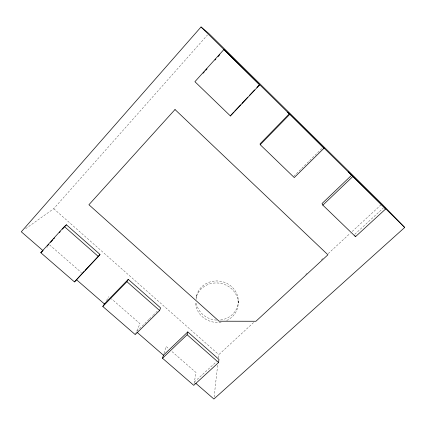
<?xml version="1.0" encoding="UTF-8"?>
<svg xmlns="http://www.w3.org/2000/svg" width="426" height="426" viewBox="0 0 426 426"><rect width="100%" height="100%" fill="white"/><g stroke="black" fill="none" stroke-linecap="round" stroke-linejoin="round"><path stroke-width="0.32" stroke-dasharray="2.13 1.6" d="M238.182 302.865L238.294 300.703M214.108 397.059L217.734 364.443M218.458 357.92L218.82 354.656L253.981 322.178M194.043 383.693L196.045 372.558L171.087 350.8M196.604 295.703L196.098 297.811A21.353 19.708 10.1 0 1 230.061 287.518A21.353 19.708 10.1 0 1 226.318 320.645M164.005 353.33L166.097 346.45L168.595 348.628M135.473 334.037L136.208 332.344M106.484 300.554L108.934 296.613M25.624 228.714L53.724 208.703L207.473 34.975M148.994 319.388L136.453 331.779L139.968 323.669L111.436 298.791M149.457 318.925L152.705 315.714M153.174 315.256L157.817 310.666M293.754 176.295L323.174 147.22M305.746 274.355L306.725 273.455M321.374 259.919L322.839 258.566M328.212 253.603L350.188 233.304M352.142 231.499L381.93 203.979M194.341 382.042L216.525 361.615M354.805 234.295L383.187 208.16M46.828 247.399L47.771 246.574M49.645 244.923L81.345 272.56M53.724 208.703L218.82 354.656M196.088 299.499A21.156 19.548 10 0 1 216.77 280.947A21.156 19.548 10 0 1 238.251 299.782A21.156 19.548 10 0 1 219.555 320.07M216.53 320.107A21.156 19.548 10 0 1 196.194 302.045M221.099 322.162A21.353 19.708 10.1 0 1 195.582 301.64"/><path stroke-width="0.64" d="M218.597 362.499L218.937 359.395L187.797 331.913L163.435 355.209L162.508 358.25L193.75 385.338L218.597 362.499L187.12 334.751L187.797 331.913M159.622 310.517L160.602 307.913L128.269 279.376L104.386 303.935L102.804 306.48L135.228 334.596L159.622 310.517L126.927 281.692L128.269 279.376M230.423 115.968L259.695 84.822L223.879 49.565L194.911 81.701L230.423 115.968L230.663 115.403M98.353 256.505L100.019 254.444L66.424 224.795L64.363 226.547L40.784 252.703L74.475 281.916L98.353 256.505L64.363 226.547M74.475 281.916L84.103 271.383M195.843 383.347L213.889 399.018L404.7 227.473L381.93 203.979L208.793 33.478L201.029 26.982L21.3 231.792L43.074 250.696M47.478 245.813L48.804 244.343M50.566 242.389L52.765 239.945M53.649 238.97L54.528 237.99M59.374 232.617L60.258 231.637M62.462 229.193L64.225 227.239M65.103 226.265L66.424 224.795M203.069 73.24L204.389 71.776M205.715 70.311L207.036 68.847M214.96 60.055L215.838 59.081M218.043 56.637L219.805 54.682M85.014 270.419L100.019 254.444M231.116 114.919L233.826 112.033M234.731 111.074L240.605 104.823M241.957 103.38L247.836 97.128M249.641 95.2L254.61 89.913M256.873 87.506L259.583 84.62L289.265 113.838L260.11 143.818L260.222 144.718L294.265 177.567L324.042 148.163L287.917 112.262L324.042 148.163M102.804 306.48L126.927 281.692M260.222 144.718L289.733 114.392M162.508 358.25L187.12 334.751M322.849 205.146L352.84 176.508L385.738 208.894L355.513 236.67L322.849 205.146L322.013 203.564L351.636 175.235L323.174 147.22M40.784 252.703L42.616 251.1M76.376 279.616L104.386 303.935M136.954 332.216L163.435 355.209M201.029 26.982L224.209 49.799M384.161 207.26L404.7 227.473M223.879 49.565L259.695 84.822M385.738 208.894L348.191 171.598L352.84 176.508M354.917 235.706L355.513 236.67M175.006 109.541L88.917 204.746L219.055 321.209L255.941 321.252L327.924 254.796L175.006 109.541"/></g></svg>
